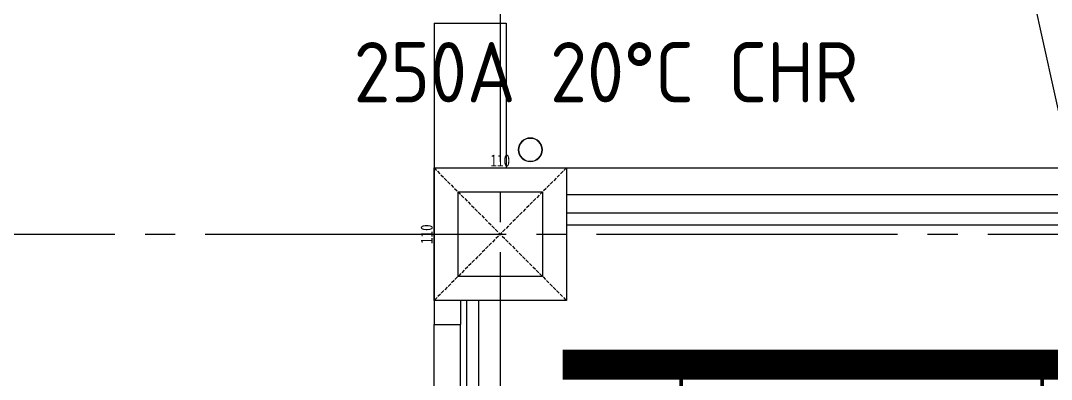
# Model space of a CAD drawing. Extents: x -3080 to 28500, y -1326 to 31609.
# Drawn here: x 1402 to 2258, y 8880 to 9177 of the extents above; entities that cross this region are included whole.
import ezdxf
from ezdxf.enums import TextEntityAlignment as Align

# ---------------------------------------------------------------- set-up
doc = ezdxf.new("R2010")
doc.units = 0
doc.header["$LTSCALE"] = 100
doc.linetypes.add('X-S-FAB-L05$0$COL-CEN-LIN', pattern=[3.25, 2.5, -0.25, 0.25, -0.25])
doc.linetypes.add('X-S-FAB-L05$0$HIDDEN', pattern=[0.4, 0.3, -0.1])
for name, color, linetype in [('0-xref', 8, 'Continuous'), ('188K-SM-03-F05-ARCH-PA-Y2257103$0$K-岩棉 2hr 3.5-非抗', 53, 'Continuous'), ('188K-SM-03-F05-MECH-DCC-Y2257103$0$00_AC_CHS_12℃', 4, 'Continuous'), ('188K-SM-03-F05-MECH-DCC-Y2257103$0$00_AC_CHS_20℃', 3, 'Continuous'), ('188K-SM-07-F10-MECH-CR PIPE-Y2257103$0$00_AC_CHS_12℃', 4, 'Continuous'), ('X-S-FAB-L05$0$1_L05平面圖_1_A-OBJE-MEP', 8, 'Continuous'), ('X-S-FAB-L05$0$BEAM', 8, 'Continuous'), ('X-S-FAB-L05$0$BLOCK', 8, 'Continuous'), ('X-S-FAB-L05$0$CCL', 8, 'X-S-FAB-L05$0$COL-CEN-LIN'), ('X-S-FAB-L05$0$COL', 8, 'Continuous'), ('X-S-FAB-L05$0$COL-S', 8, 'Continuous'), ('X-S-FAB-L05$0$WALL-RC', 8, 'Continuous')]:
    doc.layers.add(name, color=color, linetype=linetype)
doc.styles.add('188K-SM-07-F10-MECH-CR PIPE-Y2257103$0$XFM1P20-200k$0$$0$aa-txt', font='isocp.shx', dxfattribs={"bigfont": 'chineset.shx'})
doc.styles.add('X-S-FAB-L05$0$DIM', font='', dxfattribs={"width": 0.8})
doc.styles.get('X-S-FAB-L05$0$DIM').set_extended_font_data('MingLiU')
doc.dimstyles.new('188K-SM-07-F10-MECH-CR PIPE-Y2257103$0$XFM1P20-200k$0$$0$adim-200', dxfattribs={"dimscale": 200, "dimtxt": 0.3, "dimasz": 2.5, "dimexe": 0.1, "dimexo": 0.5, "dimgap": 0.15, "dimtad": 0, "dimdec": 4, "dimzin": 3, "dimdsep": 46, "dimtxsty": '188K-SM-07-F10-MECH-CR PIPE-Y2257103$0$XFM1P20-200k$0$$0$aa-txt', "dimcen": 2.5, "dimclrd": 256, "dimclre": 256, "dimclrt": 256, "dimadec": 0, "dimazin": 0, "dimtfac": 1, "dimtdec": 4, "dimtmove": 0, "dimatfit": 3, "dimfxl": 1, "dimtolj": 1, "dimtzin": 0, "dimarcsym": 0})
doc.dimstyles.new('X-S-FAB-L05$0$JJP_005_defpoint', dxfattribs={"dimtxt": 20, "dimasz": 0.5, "dimexe": 0.5, "dimexo": 0.5, "dimgap": 0.5, "dimtad": 1, "dimdsep": 46, "dimtxsty": 'X-S-FAB-L05$0$DIM', "dimblk": 'X-S-FAB-L05$0$_None', "dimcen": 10, "dimclrd": 256, "dimclre": 256, "dimclrt": 256, "dimadec": 0, "dimazin": 0, "dimtfac": 1, "dimtix": 1, "dimtmove": 2, "dimatfit": 3, "dimldrblk": 'X-S-FAB-L05$0$_None', "dimfxl": 0.5, "dimtolj": 1, "dimtzin": 0, "dimarcsym": 0})

# ---------------------------------------------------------------- blocks, each defined once
blk = doc.blocks.new('*D174')
at = {"layer": 'DefPoints', "lineweight": -2, "transparency": 16777216}
blk.add_line((0, 0), (110, 0), dxfattribs=at)
at = {"layer": 'DefPoints', "color": 0, "transparency": 16777216}
for p in [(0, 0), (110, 0), (110, 0)]:
    blk.add_point(p, dxfattribs=at)
at = {"layer": 'DefPoints', "transparency": 16777216, "insert": (55, 6.07), "char_height": 10, "attachment_point": 5, "style": 'X-S-FAB-L05$0$DIM'}
blk.add_mtext('\\A1;110', dxfattribs=at)
blk = doc.blocks.new('X-S-FAB-L05$0$_None')
blk = doc.blocks.new('*D175')
at = {"layer": 'DefPoints', "lineweight": -2, "transparency": 16777216}
blk.add_line((0, 0), (0, -110), dxfattribs=at)
at = {"layer": 'DefPoints', "color": 0, "transparency": 16777216}
for p in [(0, 0), (0, -110), (0, -110)]:
    blk.add_point(p, dxfattribs=at)
at = {"layer": 'DefPoints', "transparency": 16777216, "insert": (-6.07, -55), "char_height": 10, "attachment_point": 5, "rotation": 90, "style": 'X-S-FAB-L05$0$DIM'}
blk.add_mtext('\\A1;110', dxfattribs=at)
blk = doc.blocks.new('188K-SM-03-F05-ARCH-PA-Y2257103')
at = {"layer": '188K-SM-03-F05-ARCH-PA-Y2257103$0$K-岩棉 2hr 3.5-非抗'}
for p, q in [((2585, 9017.5, 0), (1855, 9017.5, 0)), ((2585, 9007.5, 0), (1855, 9007.5, 0)), ((1772, 8945, 0), (1772, 8305)), ((1782, 8945, 0), (1782, 8305, 0))]:
    blk.add_line(p, q, dxfattribs=at)
blk = doc.blocks.new('188K-SM-03-F05-MECH-DCC-Y2257103')
at = {"layer": '188K-SM-03-F05-MECH-DCC-Y2257103$0$00_AC_CHS_12℃', "ltscale": 1000, "const_width": 3, "elevation": 0}
blk.add_lwpolyline([(1950.31, 8474), (1950.31, 8891.81)], dxfattribs=at)
at = {"layer": '188K-SM-03-F05-MECH-DCC-Y2257103$0$00_AC_CHS_20℃', "ltscale": 1000, "const_width": 3, "elevation": 0}
blk.add_lwpolyline([(1813.85, 8445.5), (2250.2, 8445.5), (2250.2, 8891.81)], dxfattribs=at)
blk = doc.blocks.new('*U59')
at = {"layer": 'DefPoints', "linetype": 'X-S-FAB-L05$0$HIDDEN', "ltscale": 0.1}
for p, q in [((110, 0), (0, -110)), ((0, 0), (110, -110))]:
    blk.add_line(p, q, dxfattribs=at)
at = {"layer": 'X-S-FAB-L05$0$COL', "ltscale": 0.1}
blk.add_lwpolyline([(0, 0), (110, 0), (110, -110), (0, -110)], close=True, dxfattribs=at)
at = {"layer": 'DefPoints'}
dim = blk.add_linear_dim(base=(110, 0), p1=(0, 0), p2=(110, 0), dimstyle='X-S-FAB-L05$0$JJP_005_defpoint', override={"dimtxt": 10}, dxfattribs=at)
dim.commit()
dim.dimension.update_dxf_attribs({"geometry": '*D174', "text_midpoint": (55, 6.067)})
dim = blk.add_linear_dim(base=(0, -110), p1=(0, 0), p2=(0, -110), angle=90, dimstyle='X-S-FAB-L05$0$JJP_005_defpoint', override={"dimtxt": 10}, dxfattribs=at)
dim.commit()
dim.dimension.update_dxf_attribs({"geometry": '*D175', "text_midpoint": (-6.067, -55)})
blk = doc.blocks.new('X-S-FAB-L05$0$FAB2-L05')
at = {"layer": 'X-S-FAB-L05$0$CCL'}
for p, q in [((-24360, 11005), (-24360, 0)), ((-26880, 9720), (1210, 9720))]:
    blk.add_line(p, q, dxfattribs=at)
at = {"layer": 'X-S-FAB-L05$0$COL-S'}
blk.add_lwpolyline([(-24395, 9755), (-24325, 9755), (-24325, 9685), (-24395, 9685)], close=True, dxfattribs=at)
at = {"layer": 'X-S-FAB-L05$0$BEAM'}
blk.add_blockref('*U59', (-24415, 9775), dxfattribs=at)
blk = doc.blocks.new('X-S-FAB-L05')
at = {"layer": 'X-S-FAB-L05$0$1_L05平面圖_1_A-OBJE-MEP', "color": 8, "lineweight": 0, "ltscale": 10, "flags": 128}
blk.add_lwpolyline([(1834.5, 9070, 1), (1815.5, 9070, 1)], format="xyb", close=True, dxfattribs=at)
at = {"layer": 'X-S-FAB-L05$0$1_L05平面圖_1_A-OBJE-MEP', "color": 8, "lineweight": 0, "ltscale": 10}
blk.add_circle((1825, 9070), 10, dxfattribs=at)
at = {"layer": 'X-S-FAB-L05$0$COL-S'}
blk.add_lwpolyline([(1765, 9035), (1835, 9035), (1835, 8965), (1765, 8965)], close=True, dxfattribs=at)
at = {"layer": 'X-S-FAB-L05$0$WALL-RC'}
for p, q in [((1745, 9175), (1805, 9175)), ((1745, 9175), (1745, 9055)), ((1805, 9175), (1805, 9055)), ((1855, 9055), (2585, 9055)), ((1855, 9033), (2585, 9033)), ((1745, 8945), (1745, 8925)), ((1767, 8945), (1767, 8925)), ((1745, 8925), (1767, 8925)), ((1745, 8675), (1745, 8925)), ((1767, 8675), (1767, 8925))]:
    blk.add_line(p, q, dxfattribs=at)
at = {"layer": 'X-S-FAB-L05$0$BEAM'}
blk.add_blockref('*U59', (1745, 9055), dxfattribs=at)
at = {"layer": 'X-S-FAB-L05$0$BLOCK'}
blk.add_blockref('X-S-FAB-L05$0$FAB2-L05', (26160, -720), dxfattribs=at)
blk = doc.blocks.new('188K-SM-07-F10-MECH-CR PIPE-Y2257103')
at = {"layer": '188K-SM-07-F10-MECH-CR PIPE-Y2257103$0$00_AC_CHS_12℃', "ltscale": 1000, "const_width": 25}
blk.add_lwpolyline([(1851.868, 8891.806), (17554.694, 8891.806), (17554.694, 8533.781), (18869.339, 8533.781), (18869.339, 8210.953), (19145.512, 8210.953), (19145.512, 7193.101), (21593.159, 7193.101), (21593.159, 6074.065)], dxfattribs=at)
at = {"layer": '188K-SM-07-F10-MECH-CR PIPE-Y2257103$0$00_AC_CHS_12℃', "ltscale": 1000, "const_width": 3, "elevation": 0}
blk.add_lwpolyline([(1950.31, 8474.001), (1950.31, 8891.806)], dxfattribs=at)
at = {"layer": '188K-SM-07-F10-MECH-CR PIPE-Y2257103$0$00_AC_CHS_12℃', "ltscale": 1000, "style": '188K-SM-07-F10-MECH-CR PIPE-Y2257103$0$XFM1P20-200k$0$$0$aa-txt'}
blk.add_text('250A 20%%DC CHR', height=50, dxfattribs=at).set_placement((2097.565, 9134.375, 0), align=Align.MIDDLE_RIGHT)
at = {"layer": '188K-SM-07-F10-MECH-CR PIPE-Y2257103$0$00_AC_CHS_12℃', "ltscale": 1000}
blk.add_leader([(2308.329, 8900.321, 0), (2225.677, 9274.375, 0), (2137.054, 9274.375, 0)], dimstyle='188K-SM-07-F10-MECH-CR PIPE-Y2257103$0$XFM1P20-200k$0$$0$adim-200', override={"dimscale": 5, "dimasz": 10}, dxfattribs=at)

msp = doc.modelspace()

# ---------------------------------------------------------------- block references
at = {"layer": '0-xref'}
for name in ['X-S-FAB-L05', '188K-SM-03-F05-MECH-DCC-Y2257103', '188K-SM-03-F05-ARCH-PA-Y2257103']:
    msp.add_blockref(name, (0, 0), dxfattribs=at)

# ---------------------------------------------------------------- next in the draw order: block references
msp.add_blockref('188K-SM-07-F10-MECH-CR PIPE-Y2257103', (0, 0), dxfattribs=at)

doc.saveas('drawing.dxf')
